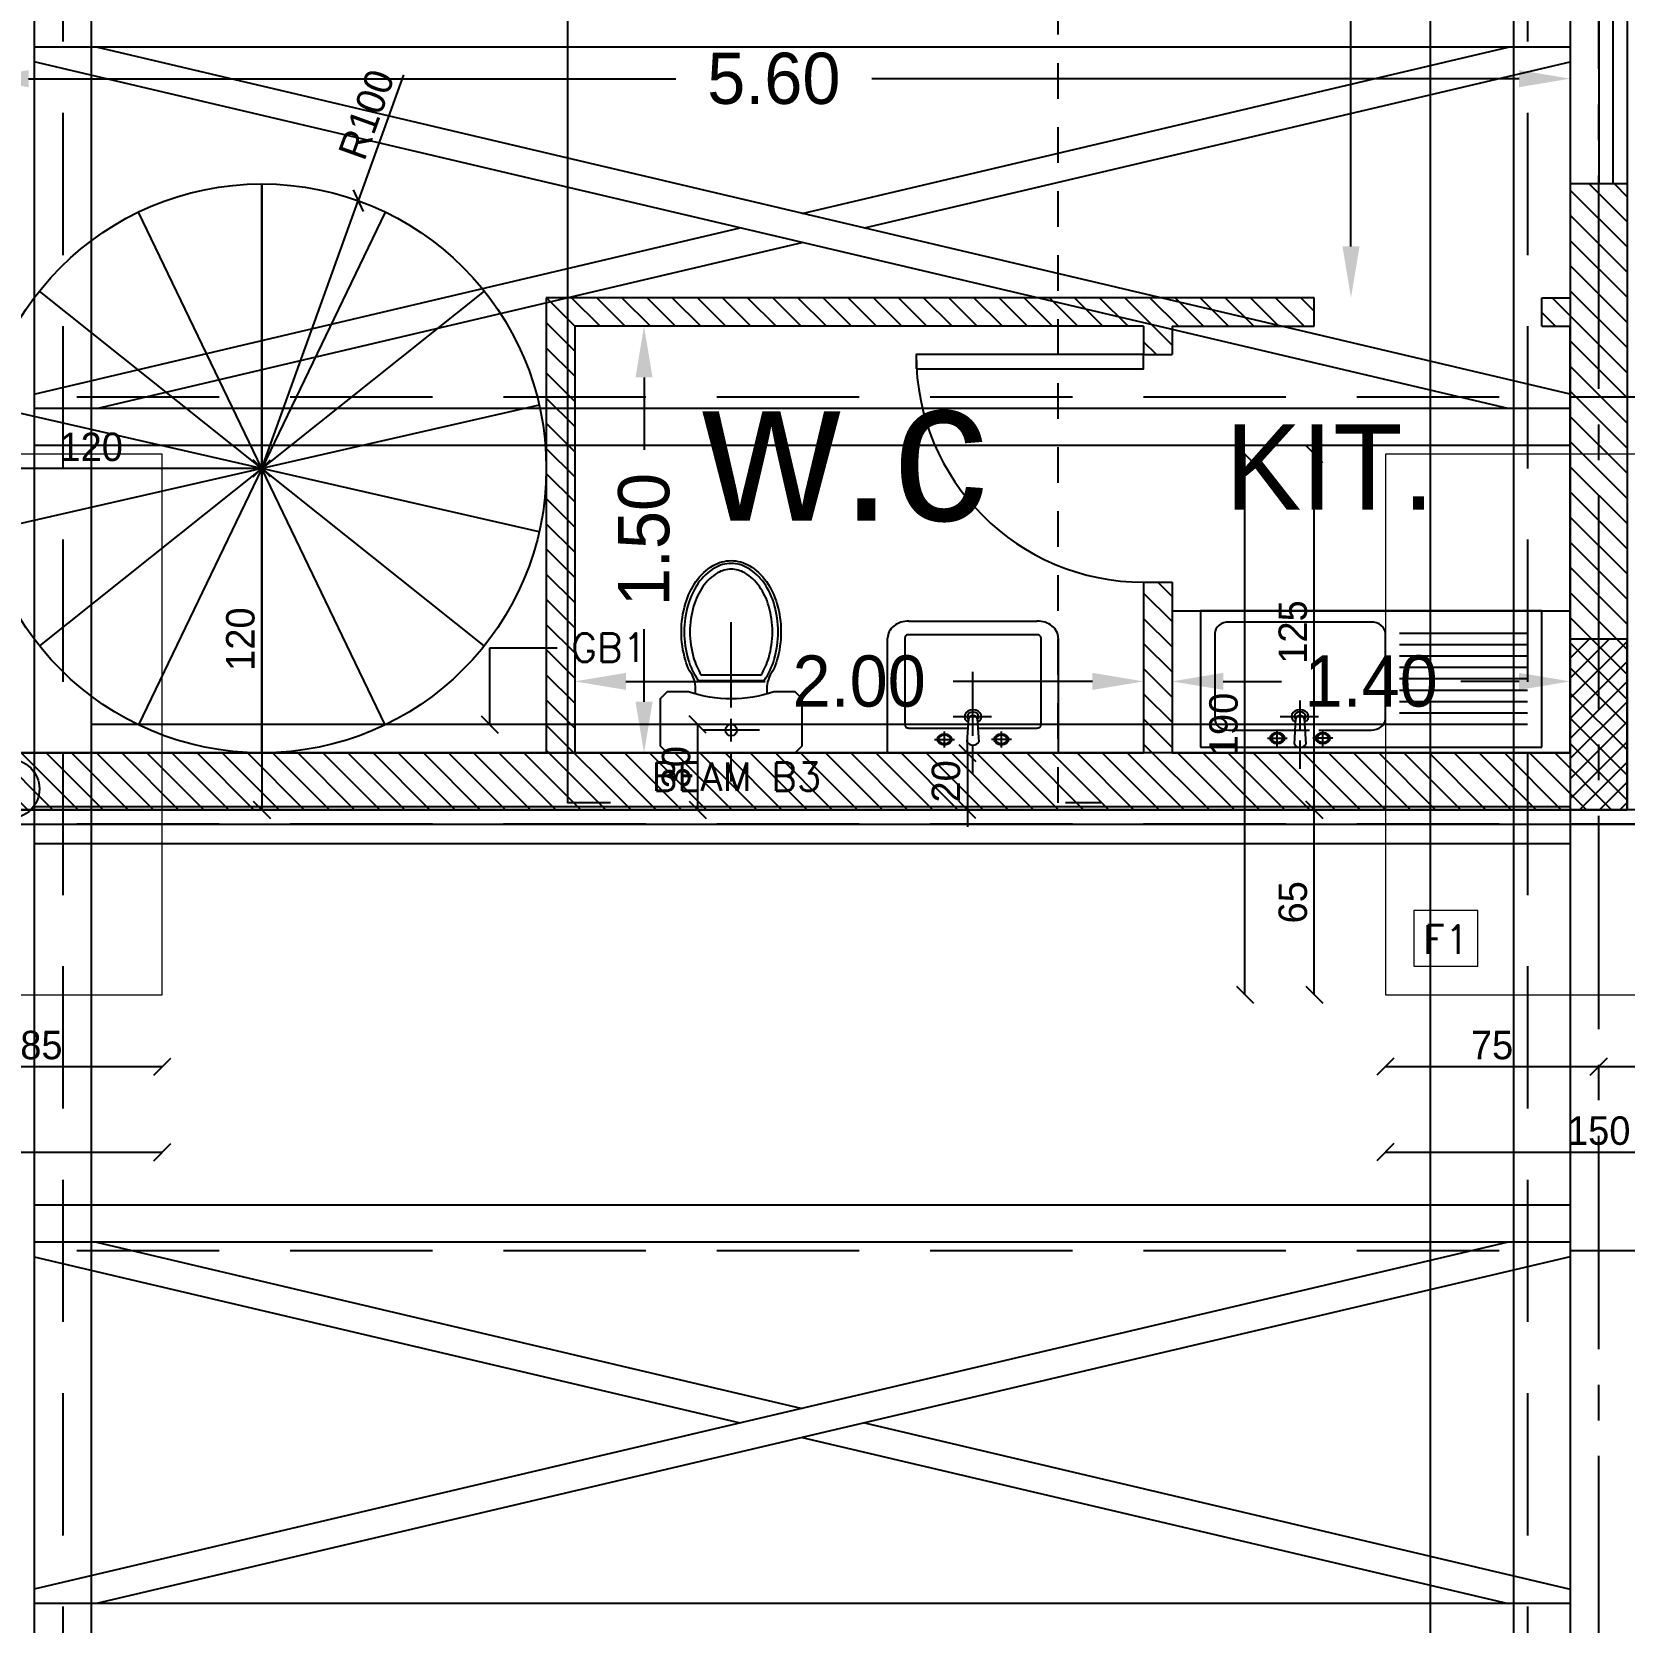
# Model space of a CAD drawing. Header units: metres. Extents: x -353217 to -351774, y -68080 to -67552.
# Drawn here: x -352357.72 to -352352.12, y -67876.02 to -67870.43 of the extents above; entities that cross this region are included whole.
import ezdxf

# ---------------------------------------------------------------- set-up
doc = ezdxf.new("R2010")
doc.units = ezdxf.units.M
doc.header["$MEASUREMENT"] = 0
doc.header["$PDMODE"] = 2
doc.header["$PDSIZE"] = -0.6
for name, pattern in [('CENTER2', [1.125, 0.75, -0.125, 0.125, -0.125]), ('DASHED', [0.75, 0.5, -0.25]), ('HIDDEN2', [0.1875, 0.125, -0.0625])]:
    doc.linetypes.add(name, pattern=pattern)
for name, color, linetype in [('A-dim', 4, 'Continuous'), ('A-edge', 1, 'Continuous'), ('A-HATCH', 9, 'Continuous'), ('A-san', 7, 'Continuous'), ('A-TEXT', 6, 'Continuous'), ('A-walls', 5, 'Continuous'), ('FIXTAX', 9, 'Continuous'), ('gate', 4, 'Continuous'), ('HANDLES', 6, 'Continuous'), ('proj', 2, 'DASHED'), ('Str-Axes', 8, 'Continuous'), ('str-columns1', 3, 'Continuous'), ('str-frame', 1, 'Continuous'), ('str-ground-beams', 3, 'Continuous'), ('str-slab', 5, 'Continuous')]:
    doc.layers.add(name, color=color, linetype=linetype)
doc.layers.add('str-footings', color=5, linetype='Continuous', lineweight=5)
doc.styles.add('ROMANS', font='romans', dxfattribs={"height": 0.4})
doc.dimstyles.get("Standard").update_dxf_attribs({"dimtxt": 0.18, "dimasz": 0.18, "dimexe": 0.18, "dimexo": 0.0625, "dimgap": 0.09, "dimtad": 0, "dimzin": 0, "dimdsep": 46, "dimtxsty": 'Standard', "dimcen": 0.09, "dimse1": 1, "dimse2": 1, "dimadec": 0, "dimazin": 0, "dimtfac": 1, "dimtix": 1, "dimtofl": 0, "dimtmove": 0, "dimatfit": 3, "dimfxl": 1, "dimtolj": 1, "dimtzin": 0, "dimarcsym": 0})
doc.dimstyles.new('structure', dxfattribs={"dimtxt": 0.1, "dimasz": 0.06, "dimexe": 0.18, "dimexo": 1, "dimgap": 0.025, "dimtad": 1, "dimdec": 1, "dimlfac": 100, "dimrnd": 0.5, "dimdsep": 46, "dimtxsty": 'Standard', "dimblk1": 'OBLIQUE', "dimblk2": 'OBLIQUE', "dimsah": 1, "dimcen": 0.009, "dimse1": 1, "dimse2": 1, "dimclrd": 4, "dimclre": 9, "dimclrt": 1, "dimadec": 0, "dimazin": 0, "dimtfac": 0.066667, "dimtdec": 1, "dimtix": 1, "dimtmove": 2, "dimatfit": 3, "dimldrblk": 'OBLIQUE', "dimfxl": 0.18, "dimtolj": 1, "dimarcsym": 0})

# ---------------------------------------------------------------- blocks, each defined once
blk = doc.blocks.new('*D450')
at = {"layer": 'A-dim', "color": 0, "lineweight": -2, "transparency": 16777216}
for p, q in [((-352353.0828, -67866.0964), (-352353.0828, -67868.2814)), ((-352353.0828, -67871.1864), (-352353.0828, -67869.0014))]:
    blk.add_line(p, q, dxfattribs=at)
at = {"layer": 'A-dim', "color": 0, "transparency": 16777216}
for points in [[(-352353.1128, -67866.0964), (-352353.0528, -67866.0964), (-352353.0828, -67865.9164)], [(-352353.1128, -67871.1864), (-352353.0528, -67871.1864), (-352353.0828, -67871.3664)]]:
    blk.add_solid(points, dxfattribs=at)
at = {"layer": 'Defpoints', "color": 0, "transparency": 16777216}
for p in [(-352352.4619, -67865.9164), (-352353.0828, -67871.3664), (-352352.3119, -67871.3664)]:
    blk.add_point(p, dxfattribs=at)
at = {"layer": 'A-dim', "color": 0, "transparency": 16777216, "insert": (-352353.0828, -67868.6414), "char_height": 0.18, "attachment_point": 5, "rotation": 90}
blk.add_mtext('\\A1;5.45', dxfattribs=at)
blk = doc.blocks.new('*D451')
at = {"layer": 'A-dim', "color": 0, "lineweight": -2, "transparency": 16777216}
for p, q in [((-352357.7319, -67870.5966), (-352355.4569, -67870.5966)), ((-352352.4919, -67870.5966), (-352354.7669, -67870.5966))]:
    blk.add_line(p, q, dxfattribs=at)
at = {"layer": 'A-dim', "color": 0, "transparency": 16777216}
for points in [[(-352357.7319, -67870.5666), (-352357.7319, -67870.6266), (-352357.9119, -67870.5966)], [(-352352.4919, -67870.5666), (-352352.4919, -67870.6266), (-352352.3119, -67870.5966)]]:
    blk.add_solid(points, dxfattribs=at)
at = {"layer": 'Defpoints', "color": 0, "transparency": 16777216}
for p in [(-352357.9119, -67870.5966), (-352357.9119, -67870.9664), (-352352.3119, -67870.9664)]:
    blk.add_point(p, dxfattribs=at)
at = {"layer": 'A-dim', "color": 0, "transparency": 16777216, "insert": (-352355.1119, -67870.5966), "char_height": 0.18, "attachment_point": 5}
blk.add_mtext('\\A1;5.60', dxfattribs=at)
blk = doc.blocks.new('*D465')
at = {"layer": 'A-dim', "color": 0, "lineweight": -2, "transparency": 16777216}
for p, q in [((-352355.6319, -67872.7149), (-352355.1419, -67872.7149)), ((-352353.9919, -67872.7149), (-352354.4819, -67872.7149))]:
    blk.add_line(p, q, dxfattribs=at)
at = {"layer": 'A-dim', "color": 0, "transparency": 16777216}
for points in [[(-352355.6319, -67872.6849), (-352355.6319, -67872.7449), (-352355.8119, -67872.7149)], [(-352353.9919, -67872.6849), (-352353.9919, -67872.7449), (-352353.8119, -67872.7149)]]:
    blk.add_solid(points, dxfattribs=at)
at = {"layer": 'Defpoints', "color": 0, "transparency": 16777216}
for p in [(-352353.8119, -67872.7149), (-352355.8119, -67872.9664), (-352353.8119, -67872.9664)]:
    blk.add_point(p, dxfattribs=at)
at = {"layer": 'A-dim', "color": 0, "transparency": 16777216, "insert": (-352354.8119, -67872.7149), "char_height": 0.18, "attachment_point": 5}
blk.add_mtext('\\A1;2.00', dxfattribs=at)
blk = doc.blocks.new('*D466')
at = {"layer": 'A-dim', "color": 0, "lineweight": -2, "transparency": 16777216}
for p, q in [((-352353.5319, -67872.7149), (-352353.3269, -67872.7149)), ((-352352.4919, -67872.7149), (-352352.6969, -67872.7149))]:
    blk.add_line(p, q, dxfattribs=at)
at = {"layer": 'A-dim', "color": 0, "transparency": 16777216}
for points in [[(-352353.5319, -67872.6849), (-352353.5319, -67872.7449), (-352353.7119, -67872.7149)], [(-352352.4919, -67872.6849), (-352352.4919, -67872.7449), (-352352.3119, -67872.7149)]]:
    blk.add_solid(points, dxfattribs=at)
at = {"layer": 'Defpoints', "color": 0, "transparency": 16777216}
for p in [(-352352.3119, -67872.7149), (-352353.7119, -67872.9664), (-352352.3119, -67872.9664)]:
    blk.add_point(p, dxfattribs=at)
at = {"layer": 'A-dim', "color": 0, "transparency": 16777216, "insert": (-352353.0119, -67872.7149), "char_height": 0.18, "attachment_point": 5}
blk.add_mtext('\\A1;1.40', dxfattribs=at)
blk = doc.blocks.new('*D467')
at = {"layer": 'A-dim', "color": 0, "lineweight": -2, "transparency": 16777216}
for p, q in [((-352355.5682, -67871.6464), (-352355.5682, -67871.9014)), ((-352355.5682, -67872.7864), (-352355.5682, -67872.5314))]:
    blk.add_line(p, q, dxfattribs=at)
at = {"layer": 'A-dim', "color": 0, "transparency": 16777216}
for points in [[(-352355.5982, -67871.6464), (-352355.5382, -67871.6464), (-352355.5682, -67871.4664)], [(-352355.5982, -67872.7864), (-352355.5382, -67872.7864), (-352355.5682, -67872.9664)]]:
    blk.add_solid(points, dxfattribs=at)
at = {"layer": 'Defpoints', "color": 0, "transparency": 16777216}
for p in [(-352355.8119, -67871.4664), (-352355.8119, -67872.9664), (-352355.5682, -67872.9664)]:
    blk.add_point(p, dxfattribs=at)
at = {"layer": 'A-dim', "color": 0, "transparency": 16777216, "insert": (-352355.5682, -67872.2164), "char_height": 0.18, "attachment_point": 5, "rotation": 90}
blk.add_mtext('\\A1;1.50', dxfattribs=at)
blk = doc.blocks.new('Sink120x60')
for p, q in [((6.025, 9.4), (0.025, 9.4)), ((0.025, 9.4), (0.025, -2.6)), ((6.025, -2.6), (6.025, 9.4)), ((1.025, -2.1), (1.025, 2.4)), ((1.525, -2.1), (1.525, 2.4)), ((2.025, -2.1), (2.025, 2.4)), ((2.525, -2.1), (2.525, 2.4)), ((3.025, -2.1), (3.025, 2.4)), ((3.525, -2.1), (3.525, 2.4)), ((4.025, -2.1), (4.025, 2.4)), ((4.525, -2.1), (4.525, 2.4)), ((5.025, -2.1), (5.025, 2.4)), ((0.025, -2.6), (6.025, -2.6))]:
    blk.add_line(p, q)
blk.add_lwpolyline([(0.775, 5.235), (0.775, 3.4, 0.414214), (1.275, 2.9), (5.025, 2.9, 0.414214), (5.525, 3.4), (5.525, 8.4, 0.414214), (5.025, 8.9), (1.275, 8.9, 0.414214), (0.775, 8.4), (0.775, 5.565, 0.414214)], format="xyb")
blk.add_lwpolyline([(0.167, 6.101), (1.285, 6.049, -0.89936), (1.285, 5.751), (0.167, 5.699, -0.70892)], format="xyb", close=True)
for centre, radius in [((0.425, 6.7), 0.25), ((0.425, 6.7), 0.2), ((0.425, 5.1), 0.25), ((0.425, 5.1), 0.2)]:
    blk.add_circle(centre, radius)
for radius, start, end in [(0.3, 211.8659, 148.1341), (0.2, 229.2152, 130.7848)]:
    blk.add_arc((1.375, 5.9), radius, start, end)
at = {"layer": 'FIXTAX'}
for p, q in [((0.425, 7.05), (0.425, 6.35)), ((0.075, 6.7), (0.775, 6.7)), ((1.375, 6.6), (1.375, 5.25)), ((-0.925, 5.9), (0.325, 5.9)), ((0.725, 5.9), (2.075, 5.9)), ((0.075, 5.1), (0.775, 5.1)), ((0.425, 4.75), (0.425, 5.45))]:
    blk.add_line(p, q, dxfattribs=at)
blk = doc.blocks.new('Toilet1')
for points in [[(0.025, 2.25), (0.025, -2.25), (0.275, -2.5), (1.925, -2.5), (2.175, -2.25), (2.175, -1.5, -0.166667), (2.175, 1.5), (2.175, 2.25), (1.925, 2.5), (0.275, 2.5)], [(2.575, -1.162, 0.081108), (3.314, -1.513, 0.070563), (4.279, -1.65, 0.070563), (5.244, -1.513, 0.082233), (5.992, -1.155, 0.106854), (6.523, -0.583, 0.134558), (6.683, 0, 0.134558), (6.523, 0.583, 0.106854), (5.992, 1.155, 0.082233), (5.244, 1.513, 0.070563), (4.279, 1.65, 0.070563), (3.314, 1.513, 0.081108), (2.575, 1.162)], [(2.775, -1.054, 0.070006), (3.37, -1.321, 0.070563), (4.279, -1.45, 0.070563), (5.188, -1.321, 0.082233), (5.878, -0.992, 0.106854), (6.351, -0.481, 0.134558), (6.483, 0, 0.134558), (6.351, 0.481, 0.106854), (5.878, 0.992, 0.082233), (5.188, 1.321, 0.070563), (4.279, 1.45, 0.070563), (3.37, 1.321, 0.070006), (2.775, 1.054)]]:
    blk.add_lwpolyline(points, format="xyb", close=True)
blk.add_lwpolyline([(2.097, 1.25), (2.27, 1.25, 0.166131), (2.912, 1.47, -0.037866), (3.286, 1.609, -0.070563), (4.279, 1.75, -0.070563), (5.272, 1.609, -0.082233), (6.05, 1.237, -0.106854), (6.609, 0.634, -0.134558), (6.783, 0, -0.134558), (6.609, -0.634, -0.106854), (6.05, -1.237, -0.082233), (5.272, -1.609, -0.070563), (4.279, -1.75, -0.070563), (3.286, -1.609, -0.037866), (2.912, -1.47, 0.166131), (2.27, -1.25), (2.097, -1.25)], format="xyb")
at = {"layer": 'FIXTAX'}
for p, q in [((0.825, -1), (0.825, 1)), ((-0.975, 0), (0.025, 0)), ((0.425, 0), (1.225, 0)), ((1.625, 0), (4.625, 0))]:
    blk.add_line(p, q, dxfattribs=at)
at = {"layer": 'HANDLES'}
blk.add_circle((0.825, 0), 0.2, dxfattribs=at)
blk = doc.blocks.new('Lav60X58-Curve')
for points in [[(0.02, -3), (0.02, 3), (5.07, 3, -0.414214), (5.82, 2.25), (5.82, -2.25, -0.414214), (5.07, -3)], [(0.512, 0.201), (1.53, 0.149, -0.89936), (1.53, -0.149), (0.512, -0.201, -0.70892)]]:
    blk.add_lwpolyline(points, format="xyb", close=True)
blk.add_lwpolyline([(1.12, -0.17), (1.12, -2.25, 0.414214), (1.27, -2.4), (5.07, -2.4, 0.414214), (5.22, -2.25), (5.22, 2.25, 0.414214), (5.07, 2.4), (1.27, 2.4, 0.414214), (1.12, 2.25), (1.12, 0.17, 0.414214)], format="xyb")
for centre, radius in [((0.62, 1), 0.25), ((0.62, 1), 0.2), ((0.62, -1), 0.25), ((0.62, -1), 0.2)]:
    blk.add_circle(centre, radius)
for radius, start, end in [(0.3, 211.8659, 148.1341), (0.2, 229.2152, 130.7848)]:
    blk.add_arc((1.62, 0), radius, start, end)
at = {"layer": 'FIXTAX'}
for p, q in [((0.62, 1.35), (0.62, 0.65)), ((0.27, 1), (0.97, 1)), ((1.62, 0.7), (1.62, -0.65)), ((-0.88, 0), (0.37, 0)), ((0.77, 0), (3.591, 0)), ((0.27, -1), (0.97, -1)), ((0.62, -1.35), (0.62, -0.65))]:
    blk.add_line(p, q, dxfattribs=at)
blk = doc.blocks.new('_Oblique')
at = {"color": 0, "linetype": 'ByBlock', "lineweight": -2}
blk.add_line((-0.5, -0.5), (0.5, 0.5), dxfattribs=at)
blk = doc.blocks.new('*D609')
at = {"layer": 'Defpoints', "color": 0, "transparency": 16777216}
for p in [(-352355.38, -67872.8664), (-352355.38, -67873.1664), (-352355.38, -67873.1664)]:
    blk.add_point(p, dxfattribs=at)
at = {"layer": 'str-ground-beams', "color": 4, "lineweight": -2, "transparency": 16777216}
blk.add_line((-352355.38, -67872.8664), (-352355.38, -67873.1664), dxfattribs=at)
at = {"layer": 'str-ground-beams', "color": 4, "lineweight": -2, "transparency": 16777216, "xscale": 0.06, "yscale": 0.06, "zscale": 0.06}
for p, rotation in [((-352355.38, -67872.8664), 90), ((-352355.38, -67873.1664), 270)]:
    blk.add_blockref('_Oblique', p, dxfattribs=dict(at, rotation=rotation))
at = {"layer": 'str-ground-beams', "color": 1, "transparency": 16777216, "insert": (-352355.455, -67873.0164), "char_height": 0.1, "attachment_point": 5, "rotation": 90}
blk.add_mtext('\\A1;30', dxfattribs=at)
blk = doc.blocks.new('*D698')
at = {"layer": 'Defpoints', "color": 0, "transparency": 16777216}
for p in [(-352356.5732, -67871.0255), (-352356.9119, -67871.9664)]:
    blk.add_point(p, dxfattribs=at)
at = {"layer": 'str-slab', "color": 4, "lineweight": -2, "transparency": 16777216}
for p in [(-352356.414, -67870.5833), (-352356.9119, -67871.9664)]:
    blk.add_line(p, (-352356.5732, -67871.0255), dxfattribs=at)
at = {"layer": 'str-slab', "color": 4, "lineweight": -2, "transparency": 16777216, "xscale": 0.06, "yscale": 0.06, "zscale": 0.06, "rotation": 250.2045409378398}
blk.add_blockref('_Oblique', (-352356.5732, -67871.0255), dxfattribs=at)
at = {"layer": 'str-slab', "color": 1, "transparency": 16777216, "insert": (-352356.5439, -67870.7225), "char_height": 0.1, "attachment_point": 5, "rotation": 70.2045}
blk.add_mtext('\\A1;R100', dxfattribs=at)
blk = doc.blocks.new('*D707')
at = {"layer": 'Defpoints', "color": 0, "transparency": 16777216}
for p in [(-352353.2119, -67873.1664), (-352352.9619, -67873.1664), (-352352.9619, -67873.8164)]:
    blk.add_point(p, dxfattribs=at)
at = {"layer": 'str-footings', "color": 4, "lineweight": -2, "transparency": 16777216}
blk.add_line((-352353.2119, -67873.8164), (-352353.2119, -67873.1664), dxfattribs=at)
at = {"layer": 'str-footings', "color": 4, "lineweight": -2, "transparency": 16777216, "xscale": 0.06, "yscale": 0.06, "zscale": 0.06}
for p, rotation in [((-352353.2119, -67873.1664), 90), ((-352353.2119, -67873.8164), 270)]:
    blk.add_blockref('_Oblique', p, dxfattribs=dict(at, rotation=rotation))
at = {"layer": 'str-footings', "color": 1, "transparency": 16777216, "insert": (-352353.2869, -67873.4914), "char_height": 0.1, "attachment_point": 5, "rotation": 90}
blk.add_mtext('\\A1;65', dxfattribs=at)
blk = doc.blocks.new('*D708')
at = {"layer": 'Defpoints', "color": 0, "transparency": 16777216}
for p in [(-352352.2119, -67873.8164), (-352351.4619, -67873.8164), (-352351.4619, -67874.0688)]:
    blk.add_point(p, dxfattribs=at)
at = {"layer": 'str-footings', "color": 4, "lineweight": -2, "transparency": 16777216}
blk.add_line((-352352.2119, -67874.0688), (-352351.4619, -67874.0688), dxfattribs=at)
at = {"layer": 'str-footings', "color": 4, "lineweight": -2, "transparency": 16777216, "xscale": 0.06, "yscale": 0.06, "zscale": 0.06, "rotation": 180}
blk.add_blockref('_Oblique', (-352352.2119, -67874.0688), dxfattribs=at)
at = {"layer": 'str-footings', "color": 4, "lineweight": -2, "transparency": 16777216, "xscale": 0.06, "yscale": 0.06, "zscale": 0.06}
blk.add_blockref('_Oblique', (-352351.4619, -67874.0688), dxfattribs=at)
at = {"layer": 'str-footings', "color": 1, "transparency": 16777216, "insert": (-352351.8369, -67873.9938), "char_height": 0.1, "attachment_point": 5}
blk.add_mtext('\\A1;75', dxfattribs=at)
blk = doc.blocks.new('*D709')
at = {"layer": 'Defpoints', "color": 0, "transparency": 16777216}
for p in [(-352353.2119, -67871.9164), (-352352.9619, -67871.9164), (-352352.9619, -67873.1664)]:
    blk.add_point(p, dxfattribs=at)
at = {"layer": 'str-footings', "color": 4, "lineweight": -2, "transparency": 16777216}
blk.add_line((-352353.2119, -67873.1664), (-352353.2119, -67871.9164), dxfattribs=at)
at = {"layer": 'str-footings', "color": 4, "lineweight": -2, "transparency": 16777216, "xscale": 0.06, "yscale": 0.06, "zscale": 0.06}
for p, rotation in [((-352353.2119, -67871.9164), 90), ((-352353.2119, -67873.1664), 270)]:
    blk.add_blockref('_Oblique', p, dxfattribs=dict(at, rotation=rotation))
at = {"layer": 'str-footings', "color": 1, "transparency": 16777216, "insert": (-352353.2869, -67872.5414), "char_height": 0.1, "attachment_point": 5, "rotation": 90}
blk.add_mtext('\\A1;125', dxfattribs=at)
blk = doc.blocks.new('*D710')
at = {"layer": 'Defpoints', "color": 0, "transparency": 16777216}
for p in [(-352352.9619, -67873.8164), (-352352.2119, -67873.8164), (-352352.2119, -67874.0688)]:
    blk.add_point(p, dxfattribs=at)
at = {"layer": 'str-footings', "color": 4, "lineweight": -2, "transparency": 16777216}
blk.add_line((-352352.9619, -67874.0688), (-352352.2119, -67874.0688), dxfattribs=at)
at = {"layer": 'str-footings', "color": 4, "lineweight": -2, "transparency": 16777216, "xscale": 0.06, "yscale": 0.06, "zscale": 0.06, "rotation": 180}
blk.add_blockref('_Oblique', (-352352.9619, -67874.0688), dxfattribs=at)
at = {"layer": 'str-footings', "color": 4, "lineweight": -2, "transparency": 16777216, "xscale": 0.06, "yscale": 0.06, "zscale": 0.06}
blk.add_blockref('_Oblique', (-352352.2119, -67874.0688), dxfattribs=at)
at = {"layer": 'str-footings', "color": 1, "transparency": 16777216, "insert": (-352352.5869, -67873.9938), "char_height": 0.1, "attachment_point": 5}
blk.add_mtext('\\A1;75', dxfattribs=at)
blk = doc.blocks.new('*D711')
at = {"layer": 'Defpoints', "color": 0, "transparency": 16777216}
for p in [(-352352.9619, -67873.8164), (-352351.4619, -67873.8164), (-352351.4619, -67874.3696)]:
    blk.add_point(p, dxfattribs=at)
at = {"layer": 'str-footings', "color": 4, "lineweight": -2, "transparency": 16777216}
blk.add_line((-352352.9619, -67874.3696), (-352351.4619, -67874.3696), dxfattribs=at)
at = {"layer": 'str-footings', "color": 4, "lineweight": -2, "transparency": 16777216, "xscale": 0.06, "yscale": 0.06, "zscale": 0.06, "rotation": 180}
blk.add_blockref('_Oblique', (-352352.9619, -67874.3696), dxfattribs=at)
at = {"layer": 'str-footings', "color": 4, "lineweight": -2, "transparency": 16777216, "xscale": 0.06, "yscale": 0.06, "zscale": 0.06}
blk.add_blockref('_Oblique', (-352351.4619, -67874.3696), dxfattribs=at)
at = {"layer": 'str-footings', "color": 1, "transparency": 16777216, "insert": (-352352.2119, -67874.2946), "char_height": 0.1, "attachment_point": 5}
blk.add_mtext('\\A1;150', dxfattribs=at)
blk = doc.blocks.new('*D712')
at = {"layer": 'Defpoints', "color": 0, "transparency": 16777216}
for p in [(-352353.4555, -67871.9164), (-352352.9619, -67871.9164), (-352352.9619, -67873.8164)]:
    blk.add_point(p, dxfattribs=at)
at = {"layer": 'str-footings', "color": 4, "lineweight": -2, "transparency": 16777216}
blk.add_line((-352353.4555, -67873.8164), (-352353.4555, -67871.9164), dxfattribs=at)
at = {"layer": 'str-footings', "color": 4, "lineweight": -2, "transparency": 16777216, "xscale": 0.06, "yscale": 0.06, "zscale": 0.06}
for p, rotation in [((-352353.4555, -67871.9164), 90), ((-352353.4555, -67873.8164), 270)]:
    blk.add_blockref('_Oblique', p, dxfattribs=dict(at, rotation=rotation))
at = {"layer": 'str-footings', "color": 1, "transparency": 16777216, "insert": (-352353.5305, -67872.8664), "char_height": 0.1, "attachment_point": 5, "rotation": 90}
blk.add_mtext('\\A1;190', dxfattribs=at)
blk = doc.blocks.new('*D714')
at = {"layer": 'Defpoints', "color": 0, "transparency": 16777216}
for p in [(-352358.1119, -67873.8164), (-352357.2619, -67873.8164), (-352357.2619, -67874.0688)]:
    blk.add_point(p, dxfattribs=at)
at = {"layer": 'str-footings', "color": 4, "lineweight": -2, "transparency": 16777216}
blk.add_line((-352358.1119, -67874.0688), (-352357.2619, -67874.0688), dxfattribs=at)
at = {"layer": 'str-footings', "color": 4, "lineweight": -2, "transparency": 16777216, "xscale": 0.06, "yscale": 0.06, "zscale": 0.06, "rotation": 180}
blk.add_blockref('_Oblique', (-352358.1119, -67874.0688), dxfattribs=at)
at = {"layer": 'str-footings', "color": 4, "lineweight": -2, "transparency": 16777216, "xscale": 0.06, "yscale": 0.06, "zscale": 0.06}
blk.add_blockref('_Oblique', (-352357.2619, -67874.0688), dxfattribs=at)
at = {"layer": 'str-footings', "color": 1, "transparency": 16777216, "insert": (-352357.6869, -67873.9938), "char_height": 0.1, "attachment_point": 5}
blk.add_mtext('\\A1;85', dxfattribs=at)
blk = doc.blocks.new('*D717')
at = {"layer": 'Defpoints', "color": 0, "transparency": 16777216}
for p in [(-352358.7619, -67873.8164), (-352357.2619, -67873.8164), (-352357.2619, -67874.3696)]:
    blk.add_point(p, dxfattribs=at)
at = {"layer": 'str-footings', "color": 4, "lineweight": -2, "transparency": 16777216}
blk.add_line((-352358.7619, -67874.3696), (-352357.2619, -67874.3696), dxfattribs=at)
at = {"layer": 'str-footings', "color": 4, "lineweight": -2, "transparency": 16777216, "xscale": 0.06, "yscale": 0.06, "zscale": 0.06, "rotation": 180}
blk.add_blockref('_Oblique', (-352358.7619, -67874.3696), dxfattribs=at)
at = {"layer": 'str-footings', "color": 4, "lineweight": -2, "transparency": 16777216, "xscale": 0.06, "yscale": 0.06, "zscale": 0.06}
blk.add_blockref('_Oblique', (-352357.2619, -67874.3696), dxfattribs=at)
at = {"layer": 'str-footings', "color": 1, "transparency": 16777216, "insert": (-352358.0119, -67874.2946), "char_height": 0.1, "attachment_point": 5}
blk.add_mtext('\\A1;150', dxfattribs=at)
blk = doc.blocks.new('*D747')
at = {"layer": 'Defpoints', "color": 0, "transparency": 16777216}
for p in [(-352356.9119, -67871.9664), (-352356.9119, -67873.1664), (-352356.9119, -67873.1664)]:
    blk.add_point(p, dxfattribs=at)
at = {"layer": 'str-slab', "color": 4, "lineweight": -2, "transparency": 16777216}
blk.add_line((-352356.9119, -67871.9664), (-352356.9119, -67873.1664), dxfattribs=at)
at = {"layer": 'str-slab', "color": 4, "lineweight": -2, "transparency": 16777216, "xscale": 0.06, "yscale": 0.06, "zscale": 0.06}
for p, rotation in [((-352356.9119, -67871.9664), 90), ((-352356.9119, -67873.1664), 270)]:
    blk.add_blockref('_Oblique', p, dxfattribs=dict(at, rotation=rotation))
at = {"layer": 'str-slab', "color": 1, "transparency": 16777216, "insert": (-352356.9869, -67872.5664), "char_height": 0.1, "attachment_point": 5, "rotation": 90}
blk.add_mtext('\\A1;120', dxfattribs=at)
blk = doc.blocks.new('*D748')
at = {"layer": 'Defpoints', "color": 0, "transparency": 16777216}
for p in [(-352358.1119, -67871.9664), (-352358.1119, -67871.9664), (-352356.9119, -67871.9664)]:
    blk.add_point(p, dxfattribs=at)
at = {"layer": 'str-slab', "color": 4, "lineweight": -2, "transparency": 16777216}
blk.add_line((-352356.9119, -67871.9664), (-352358.1119, -67871.9664), dxfattribs=at)
at = {"layer": 'str-slab', "color": 4, "lineweight": -2, "transparency": 16777216, "xscale": 0.06, "yscale": 0.06, "zscale": 0.06}
for p, rotation in [((-352358.1119, -67871.9664), 179.9999999993052), ((-352356.9119, -67871.9664), 359.9999999993051)]:
    blk.add_blockref('_Oblique', p, dxfattribs=dict(at, rotation=rotation))
at = {"layer": 'str-slab', "color": 1, "transparency": 16777216, "insert": (-352357.5119, -67871.8914), "char_height": 0.1, "attachment_point": 5}
blk.add_mtext('\\A1;120', dxfattribs=at)
blk = doc.blocks.new('*D758')
at = {"layer": 'Defpoints', "color": 0, "transparency": 16777216}
for p in [(-352354.4312, -67872.9664), (-352354.4312, -67873.1664), (-352354.4312, -67873.1664)]:
    blk.add_point(p, dxfattribs=at)
at = {"layer": 'str-slab', "color": 4, "lineweight": -2, "transparency": 16777216}
for p, q in [((-352354.4312, -67872.9664), (-352354.4312, -67872.9064)), ((-352354.4312, -67872.9664), (-352354.4312, -67873.1664)), ((-352354.4312, -67873.1664), (-352354.4312, -67873.2264))]:
    blk.add_line(p, q, dxfattribs=at)
at = {"layer": 'str-slab', "color": 4, "lineweight": -2, "transparency": 16777216, "xscale": 0.06, "yscale": 0.06, "zscale": 0.06}
for p, rotation in [((-352354.4312, -67872.9664), 270), ((-352354.4312, -67873.1664), 90)]:
    blk.add_blockref('_Oblique', p, dxfattribs=dict(at, rotation=rotation))
at = {"layer": 'str-slab', "color": 1, "transparency": 16777216, "insert": (-352354.5062, -67873.0664), "char_height": 0.1, "attachment_point": 5, "rotation": 90}
blk.add_mtext('\\A1;20', dxfattribs=at)

msp = doc.modelspace()

# ---------------------------------------------------------------- hatches: boundary and pattern name
at = {"layer": 'A-HATCH'}
h = msp.add_hatch(dxfattribs=at)
h.set_pattern_fill('LINE', color=256, scale=0.5, angle=315, style=0)
h.set_pattern_definition([(315, (-352357.91187, -67873.1664), (0.0441942, 0.0441942), [])])
h.paths.add_polyline_path([(-352352.1118675, -67870.9663974), (-352352.3118675, -67870.9663974), (-352352.3118675, -67871.3663974), (-352352.4118675, -67871.3663974), (-352352.4118675, -67871.4663974), (-352352.3118675, -67871.4663974), (-352352.3118675, -67871.7163974), (-352352.1118675, -67871.7163974)])
h.paths.add_polyline_path([(-352352.1118675, -67871.7163974), (-352352.3118675, -67871.7163974), (-352352.3118675, -67872.9663974), (-352352.4618675, -67872.9663974), (-352352.4618675, -67873.1663974), (-352352.1118675, -67873.1663974)])
h.paths.add_polyline_path([(-352352.4618675, -67872.9663974), (-352352.8050145, -67872.9663974), (-352352.8050145, -67873.1663974), (-352352.4618675, -67873.1663974)])
h.paths.add_polyline_path([(-352352.8050145, -67872.9663974), (-352353.7118675, -67872.9663974), (-352353.7118675, -67872.3663974), (-352353.8118675, -67872.3663974), (-352353.8118675, -67872.9663974), (-352357.6118675, -67872.9663974), (-352357.6118675, -67873.1663974), (-352352.8050145, -67873.1663974)])
h.paths.add_polyline_path([(-352357.6118675, -67872.9663974), (-352357.9118675, -67872.9663974), (-352357.9118675, -67873.1663974), (-352357.6118675, -67873.1663974)])
h.paths.add_polyline_path([(-352355.8118675, -67871.7163974), (-352355.9118675, -67871.7163974), (-352355.9118675, -67872.9663974), (-352355.8118675, -67872.9663974)])
h.paths.add_polyline_path([(-352353.2118675, -67871.3663974), (-352355.9118675, -67871.3663974), (-352355.9118675, -67871.7163974), (-352355.8118675, -67871.7163974), (-352355.8118675, -67871.4663974), (-352353.8118675, -67871.4663974), (-352353.8118675, -67871.5663974), (-352353.7118675, -67871.5663974), (-352353.7118675, -67871.4663974), (-352353.2118675, -67871.4663974)])
at = {"layer": 'str-columns1'}
h = msp.add_hatch(dxfattribs=at)
h.set_pattern_fill('ANSI31', color=8, scale=0.4)
h.set_pattern_definition([(45, (-5.45, -6.85), (-0.035355339059, 0.035355339059), [])])
h.paths.add_polyline_path([(-352352.3118675, -67873.1663974), (-352352.1118675, -67873.1663974), (-352352.1118675, -67872.5663974), (-352352.3118675, -67872.5663974)])

# ---------------------------------------------------------------- linework, layer by layer
at = {"layer": 'A-edge'}
for p, q in [((-352356.9118675, -67870.9663974), (-352356.9118675, -67872.9663974)), ((-352356.9118675, -67872.9663974), (-352356.9118675, -67870.9663974)), ((-352356.4779837, -67871.0654285), (-352357.3457512, -67872.8673662)), ((-352356.4779837, -67872.8673662), (-352357.3457512, -67871.0654285)), ((-352356.130036, -67871.3429076), (-352357.693699, -67872.5898872)), ((-352356.130036, -67872.5898872), (-352357.693699, -67871.3429076)), ((-352355.9369396, -67871.7438764), (-352357.8867954, -67872.1889183)), ((-352355.9369396, -67872.1889183), (-352357.8867954, -67871.7438764)), ((-352353.7118675, -67872.4663974), (-352352.3118675, -67872.4663974))]:
    msp.add_line(p, q, dxfattribs=at)
msp.add_lwpolyline([(-352354.6118675, -67871.6163974), (-352353.8118675, -67871.6163974), (-352353.8118675, -67871.5663974), (-352354.6118675, -67871.5663974)], close=True, dxfattribs=at)
msp.add_circle((-352356.9118675, -67871.9663974), 1, dxfattribs=at)
msp.add_arc((-352353.8118675, -67871.5663974), 0.8, 180, 270, dxfattribs=at)
at = {"layer": 'A-walls'}
for p, q in [((-352352.8050145, -67862.6765067), (-352352.8050145, -67885.2730812)), ((-352352.3118675, -67870.9663974), (-352352.3118675, -67871.3663974)), ((-352352.1118675, -67870.9663974), (-352352.3118675, -67870.9663974)), ((-352353.2118675, -67871.3663974), (-352355.9118675, -67871.3663974)), ((-352355.9118675, -67871.3663974), (-352355.9118675, -67872.9663974)), ((-352353.2118675, -67871.4663974), (-352353.2118675, -67871.3663974)), ((-352352.4118675, -67871.3663974), (-352352.3118675, -67871.3663974)), ((-352352.4118675, -67871.4663974), (-352352.4118675, -67871.3663974)), ((-352353.8118675, -67871.4663974), (-352355.8118675, -67871.4663974)), ((-352355.8118675, -67871.4663974), (-352355.8118675, -67872.9663974)), ((-352353.8118675, -67871.4663974), (-352353.8118675, -67871.5663974)), ((-352353.7118675, -67871.4663974), (-352353.7118675, -67871.5663974)), ((-352353.7118675, -67871.4663974), (-352353.2118675, -67871.4663974)), ((-352352.4118675, -67871.4663974), (-352352.3118675, -67871.4663974)), ((-352352.3118675, -67872.9663974), (-352352.3118675, -67871.4663974)), ((-352353.8118675, -67871.5663974), (-352353.7118675, -67871.5663974)), ((-352353.8118675, -67872.3663974), (-352353.8118675, -67872.9663974)), ((-352353.8118675, -67872.3663974), (-352353.7118675, -67872.3663974)), ((-352353.7118675, -67872.3663974), (-352353.7118675, -67872.9663974)), ((-352357.9118675, -67872.9663974), (-352353.8118675, -67872.9663974)), ((-352353.7118675, -67872.9663974), (-352352.3118675, -67872.9663974)), ((-352357.9118675, -67873.1663974), (-352352.1118675, -67873.1663974)), ((-352368.8397524, -67873.2163974), (-352310.4654288, -67873.2163974))]:
    msp.add_line(p, q, dxfattribs=at)
at = {"layer": 'gate'}
for p, q in [((-352352.2118675, -67867.7163974), (-352352.2118675, -67870.9663974)), ((-352352.1618675, -67867.7163974), (-352352.1618675, -67870.9663974))]:
    msp.add_line(p, q, dxfattribs=at)
msp.add_lwpolyline([(-352352.3118675, -67867.7163974), (-352352.3118675, -67870.9663974)], dxfattribs=at)
at = {"layer": 'proj'}
for p, q in [((-352357.6118675, -67866.2163974), (-352357.6118675, -67880.2163974)), ((-352352.4618675, -67866.2163974), (-352352.4618675, -67880.2163974)), ((-352318.0618675, -67871.7163974), (-352358.1118675, -67871.7163974)), ((-352318.0618675, -67873.2163974), (-352358.1118675, -67873.2163974)), ((-352318.0618675, -67874.7163974), (-352358.1118675, -67874.7163974))]:
    msp.add_line(p, q, dxfattribs=at)
at = {"layer": 'Str-Axes', "linetype": 'CENTER2'}
for p, q in [((-352352.2118675, -67882.9372075), (-352352.2118675, -67863.9839935)), ((-352314.6259956, -67873.1663974), (-352359.995448, -67873.1663974))]:
    msp.add_line(p, q, dxfattribs=at)
at = {"layer": 'str-columns1'}
msp.add_lwpolyline([(-352352.3118675, -67873.1663974), (-352352.1118675, -67873.1663974), (-352352.1118675, -67872.5663974), (-352352.3118675, -67872.5663974)], close=True, dxfattribs=at)
at = {"layer": 'str-columns1', "color": 1}
msp.add_circle((-352357.7981493, -67873.0927297), 0.1041644, dxfattribs=at)
at = {"layer": 'str-footings'}
for points in [[(-352358.7618675, -67873.8163974), (-352357.2618675, -67873.8163974), (-352357.2618675, -67871.9163974), (-352358.7618675, -67871.9163974)], [(-352352.9618675, -67873.8163974), (-352351.4618675, -67873.8163974), (-352351.4618675, -67871.9163974), (-352352.9618675, -67871.9163974)]]:
    msp.add_lwpolyline(points, close=True, dxfattribs=at)
at = {"layer": 'str-footings', "color": 2}
msp.add_lwpolyline([(-352352.6373835, -67873.5202596), (-352352.8618675, -67873.5202596), (-352352.8618675, -67873.7163974), (-352352.6373835, -67873.7163974)], close=True, dxfattribs=at)
at = {"layer": 'str-frame'}
for p, q in [((-352357.7118675, -67866.3163974), (-352357.7118675, -67880.1163974)), ((-352352.3118675, -67866.3163974), (-352352.3118675, -67880.1163974)), ((-352352.3118675, -67870.4863974), (-352357.7118675, -67870.4863974)), ((-352352.3118675, -67871.7050332), (-352357.4934686, -67870.4863974)), ((-352355.0118675, -67871.0700332), (-352352.5302664, -67870.4863974)), ((-352352.5302664, -67871.7563974), (-352357.7118675, -67870.5377616)), ((-352354.7934686, -67871.1213974), (-352352.3118675, -67870.5377616)), ((-352357.7118675, -67871.7050332), (-352355.2302664, -67871.1213974)), ((-352357.4934686, -67871.7563974), (-352355.0118675, -67871.1727616)), ((-352352.3118675, -67871.7563974), (-352357.7118675, -67871.7563974)), ((-352352.3118675, -67871.8863974), (-352357.7118675, -67871.8863974)), ((-352352.3118675, -67873.1563974), (-352357.7118675, -67873.1563974)), ((-352352.3118675, -67873.2863974), (-352357.7118675, -67873.2863974)), ((-352352.3118675, -67874.5563974), (-352357.7118675, -67874.5563974)), ((-352352.3118675, -67874.6863974), (-352357.7118675, -67874.6863974)), ((-352352.5302664, -67874.6863974), (-352357.7118675, -67875.9050332)), ((-352357.4934686, -67874.6863974), (-352355.0118675, -67875.2700332)), ((-352357.7118675, -67874.7377616), (-352355.2302664, -67875.3213974)), ((-352352.3118675, -67874.7377616), (-352357.4934686, -67875.9563974)), ((-352355.0118675, -67875.3727616), (-352352.5302664, -67875.9563974)), ((-352354.7934686, -67875.3213974), (-352352.3118675, -67875.9050332)), ((-352352.3118675, -67875.9563974), (-352357.7118675, -67875.9563974))]:
    msp.add_line(p, q, dxfattribs=at)
at = {"layer": 'str-ground-beams'}
for p, q in [((-352357.5118675, -67867.1146079), (-352357.5118675, -67879.3146079)), ((-352352.5118675, -67867.1146079), (-352352.5118675, -67879.3146079)), ((-352352.5118675, -67872.8663974), (-352357.5118675, -67872.8663974)), ((-352352.5118675, -67873.1663974), (-352357.5118675, -67873.1663974))]:
    msp.add_line(p, q, dxfattribs=at)
at = {"layer": 'str-slab'}
for p, q in [((-352352.3118675, -67866.3163974), (-352352.3118675, -67872.5663974)), ((-352352.3118675, -67872.9663974), (-352357.9118675, -67872.9663974))]:
    msp.add_line(p, q, dxfattribs=at)
msp.add_lwpolyline([(-352352.1118675, -67866.3163974), (-352352.1118675, -67873.1663974), (-352358.1118675, -67873.1663974), (-352358.1118675, -67865.7163974), (-352352.1118675, -67865.7163974)], dxfattribs=at)
at = {"layer": 'str-slab', "color": 1}
msp.add_lwpolyline([(-352355.6864638, -67873.1418708), (-352355.8364638, -67873.1418708), (-352355.8364638, -67865.7413366), (-352355.6864638, -67865.7413366)], dxfattribs=at)
at = {"layer": 'str-slab', "color": 1, "linetype": 'HIDDEN2'}
msp.add_lwpolyline([(-352353.9617599, -67873.1418708), (-352354.1117599, -67873.1418708), (-352354.1117599, -67865.7413366), (-352353.9617599, -67865.7413366)], dxfattribs=at)
at = {"layer": 'str-slab'}
msp.add_circle((-352356.9118675, -67871.9663974), 1, dxfattribs=at)

# ---------------------------------------------------------------- block references
at = {"layer": 'A-san', "yscale": 0.09999999999999432, "rotation": 90}
for name, p, xscale, zscale in [('Toilet1', (-352355.2618675, -67872.9688974), 0.09999999999999432, 0.09999999999999432), ('Lav60X58-Curve', (-352354.4118675, -67872.9683974), 0.0799999999999983, 0.1), ('Sink120x60', (-352352.6718675, -67872.9483974), 0.0799999999999983, 0.1)]:
    msp.add_blockref(name, p, dxfattribs=dict(at, xscale=xscale, zscale=zscale))

# ---------------------------------------------------------------- texts
at = {"layer": 'A-TEXT'}
for s, height, p in [('w.c', 0.5, (-352355.3623417, -67872.1496229)), ('KIT.', 0.3, (-352353.5252327, -67872.1113506))]:
    msp.add_text(s, height=height, dxfattribs=at).set_placement(p)
at = {"layer": 'str-footings', "color": 1, "style": 'ROMANS'}
msp.add_text('F1', height=0.1, dxfattribs=at).set_placement((-352352.8300277, -67873.6719713))
at = {"layer": 'str-ground-beams', "color": 1, "insert": (-352355.8239961, -67872.5464485), "char_height": 0.1, "attachment_point": 1, "style": 'ROMANS'}
msp.add_mtext('GB1', dxfattribs=at)
at = {"layer": 'str-slab', "color": 1, "insert": (-352355.5410239, -67873.0497831), "char_height": 0.1, "attachment_point": 4, "style": 'ROMANS'}
msp.add_mtext('BEAM B3', dxfattribs=at)

# ---------------------------------------------------------------- dimensions: what is measured, and where the dimension line sits
at = {"layer": 'A-dim'}
for base, p1, p2, picture, middle in [((-352353.0827623, -67871.3663974), (-352352.4618675, -67865.9163974), (-352352.3118675, -67871.3663974), '*D450', (-352353.0827623, -67868.6413974)), ((-352355.5681995, -67872.9663974), (-352355.8118675, -67871.4663974), (-352355.8118675, -67872.9663974), '*D467', (-352355.5681995, -67872.2163974))]:
    dim = msp.add_linear_dim(base=base, p1=p1, p2=p2, angle=90, dimstyle='Standard', override={"dimfxl": 0.5}, dxfattribs=at)
    dim.commit()
    dim.dimension.update_dxf_attribs({"geometry": picture, "text_midpoint": middle})
for base, p1, p2, picture, middle in [((-352357.9118675, -67870.59662), (-352352.3118675, -67870.9663974), (-352357.9118675, -67870.9663974), '*D451', (-352355.1118675, -67870.59662)), ((-352353.8118675, -67872.7148972), (-352355.8118675, -67872.9663974), (-352353.8118675, -67872.9663974), '*D465', (-352354.8118675, -67872.7148972)), ((-352352.3118675, -67872.7148972), (-352353.7118675, -67872.9663974), (-352352.3118675, -67872.9663974), '*D466', (-352353.0118675, -67872.7148972))]:
    dim = msp.add_linear_dim(base=base, p1=p1, p2=p2, dimstyle='Standard', override={"dimfxl": 0.5}, dxfattribs=at)
    dim.commit()
    dim.dimension.update_dxf_attribs({"geometry": picture, "text_midpoint": middle})
at = {"layer": 'str-footings'}
for p1, p2, distance, picture, middle in [((-352352.9618675, -67873.8163974), (-352352.9618675, -67871.9163974), 0.4936417, '*D712', (-352353.5305092, -67872.8663974)), ((-352352.9618675, -67873.1663974), (-352352.9618675, -67871.9163974), 0.25, '*D709', (-352353.2868675, -67872.5413974)), ((-352352.9618675, -67873.8163974), (-352352.9618675, -67873.1663974), 0.25, '*D707', (-352353.2868675, -67873.4913974)), ((-352358.7618675, -67873.8163974), (-352357.2618675, -67873.8163974), -0.5531961, '*D717', (-352358.0118675, -67874.2945934)), ((-352358.1118675, -67873.8163974), (-352357.2618675, -67873.8163974), -0.2523527, '*D714', (-352357.6868675, -67873.9937501)), ((-352352.9618675, -67873.8163974), (-352352.2118675, -67873.8163974), -0.2523527, '*D710', (-352352.5868675, -67873.9937501)), ((-352352.9618675, -67873.8163974), (-352351.4618675, -67873.8163974), -0.5531961, '*D711', (-352352.2118675, -67874.2945934)), ((-352352.2118675, -67873.8163974), (-352351.4618675, -67873.8163974), -0.2523527, '*D708', (-352351.8368675, -67873.9937501))]:
    dim = msp.add_aligned_dim(p1=p1, p2=p2, distance=distance, dimstyle='structure', dxfattribs=at)
    dim.commit()
    dim.dimension.update_dxf_attribs({"geometry": picture, "text_midpoint": middle})
at = {"layer": 'str-ground-beams'}
dim = msp.add_aligned_dim(p1=(-352355.3800199, -67872.8663974), p2=(-352355.3800199, -67873.1663974), distance=0, dimstyle='structure', dxfattribs=at)
dim.commit()
dim.dimension.update_dxf_attribs({"geometry": '*D609', "text_midpoint": (-352355.4550199, -67873.0163974)})
at = {"layer": 'str-slab'}
dim = msp.add_radius_dim(center=(-352356.9118675, -67871.9663974), mpoint=(-352356.5732041, -67871.0254898), dimstyle='structure', dxfattribs=at)
dim.commit()
dim.dimension.update_dxf_attribs({"geometry": '*D698', "text_midpoint": (-352356.5438665, -67870.7225223)})
for p1, p2, picture, middle in [((-352356.9118675, -67871.9663974), (-352358.1118675, -67871.9663974), '*D748', (-352357.5118675, -67871.8913974)), ((-352356.9118675, -67871.9663974), (-352356.9118675, -67873.1663974), '*D747', (-352356.9868675, -67872.5663974)), ((-352354.4312329, -67872.9663974), (-352354.4312329, -67873.1663974), '*D758', (-352354.5062329, -67873.0663974))]:
    dim = msp.add_aligned_dim(p1=p1, p2=p2, distance=0, dimstyle='structure', dxfattribs=at)
    dim.commit()
    dim.dimension.update_dxf_attribs({"geometry": picture, "text_midpoint": middle})

# ---------------------------------------------------------------- leaders
at = {"layer": 'str-ground-beams'}
msp.add_leader([(-352356.1106533, -67872.8663974), (-352356.1106533, -67872.5964485), (-352355.8739961, -67872.5964485)], dimstyle='structure', override={"dimgap": 0.025, "dimtad": 0}, dxfattribs=at)

doc.saveas('drawing.dxf')
